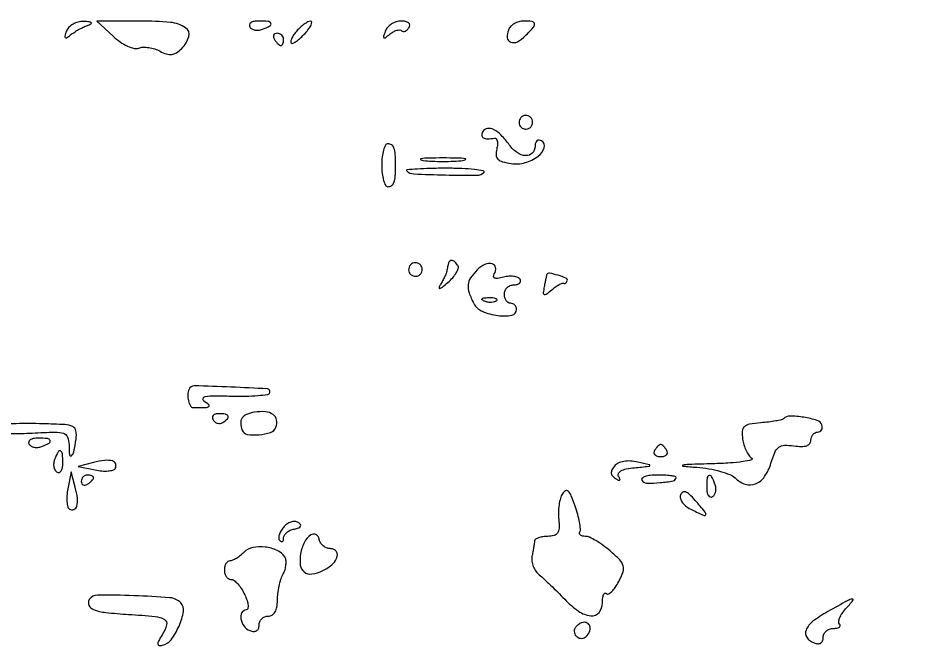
# Model space of a CAD drawing. Extents: x 0 to 5034, y 0 to 2560.
# Drawn here: x 2980.7 to 3127.1, y 2457.5 to 2560.5 of the extents above; entities that cross this region are included whole.
import ezdxf

# ---------------------------------------------------------------- set-up
doc = ezdxf.new("R2010")
doc.units = 0

msp = doc.modelspace()

# ---------------------------------------------------------------- linework, layer by layer
msp.add_lwpolyline([(3315.229798, 2294.725646, 0.000021), (3228.5, 2295.347967, -0.000415)], format="xyb")
for points in [[(2988.584097, 2558.358556, 0.016479), (2988.306719, 2557.557784, 0.28019), (2988.371812, 2557.298397, 0.354587), (2988.607524, 2557.27545, 0.021232), (2989.227108, 2557.724284, -0.024354), (2989.823142, 2558.150413, -0.014712), (2990.566713, 2558.598725, -0.014723), (2991.33334, 2559.001448, -0.024925), (2992, 2559.28678, 0.031165), (2992.583735, 2559.545278, 0.509176), (2992.610967, 2559.725851, 0.175449), (2992.312067, 2559.863365, 0.011753), (2991.356989, 2559.921053, 0.071777), (2990.490682, 2559.828453, 0.065932), (2989.65846, 2559.494635, 0.069718), (2988.985013, 2558.980175, 0.103575)], [(2996.205409, 2557.510353, 0.035699), (2997.345056, 2556.595716, 0.043047), (2998.536768, 2555.91514, 0.04845), (2999.612778, 2555.539318, 0.15257), (3000.36705, 2555.587356, -0.085873), (3001.07729, 2555.727696, -0.042173), (3002.000001, 2555.671766, -0.040198), (3002.974735, 2555.448479, -0.046497), (3003.852413, 2555.078986, 0.045938), (3004.911868, 2554.631573, 0.109157), (3005.759117, 2554.55484, 0.113314), (3006.539892, 2554.842324, 0.05178), (3007.388064, 2555.530921, 0.12502), (3008.542723, 2557.471905, 0.329403), (3008.021537, 2558.906295, 0.124388), (3005.5454, 2559.777618, 0.022717), (3000.653229, 2560), (2993.520437, 2560)], [(3018.473008, 2559.043674, 0.126981), (3018.809536, 2558.720854, 0.081026), (3019.321649, 2558.533742, 0.072258), (3019.926665, 2558.506898, 0.066719), (3020.532025, 2558.650663, 0.027681), (3021.769457, 2559.205874, 0.395517), (3021.917133, 2559.622791, 0.275668), (3021.476999, 2559.936989, 0.020503), (3019.940983, 2560, 0.045552), (3019.193244, 2559.931736, 0.099152), (3018.660421, 2559.719079, 0.177225), (3018.42542, 2559.405148, 0.214542)], [(3026.14912, 2558.396176, 0.028814), (3025.663646, 2557.778875, 0.0439), (3025.324412, 2557.187852, 0.053589), (3025.159419, 2556.700194, 0.256559), (3025.238584, 2556.428083, 0.31773), (3025.520147, 2556.379718, 0.040417), (3026.082887, 2556.70639, 0.035446), (3026.766751, 2557.256711, 0.021693), (3027.494452, 2557.993869, 0.022521), (3028.129406, 2558.762368, 0.053093), (3028.510825, 2559.399526, 0.124655), (3028.585744, 2559.799213, 0.408155), (3028.404988, 2559.961963, 0.109059), (3027.966077, 2559.845548, 0.032568), (3027.369019, 2559.486323, 0.030959), (3026.7328, 2558.983672, 0.029062)], [(3040.584097, 2558.358556, 0.013724), (3040.283996, 2557.507371, 0.330539), (3040.360415, 2557.282028, 0.321626), (3040.601698, 2557.286125, 0.013349), (3041.319117, 2557.849881, -0.042127), (3041.882586, 2558.242461, -0.05851), (3042.446949, 2558.486028, -0.073805), (3042.928316, 2558.555435, -0.197836), (3043.241874, 2558.424793, 0.170418), (3043.50655, 2558.297655, 0.127209), (3043.829485, 2558.344101, 0.094967), (3044.165413, 2558.566729, 0.060721), (3044.458881, 2558.933469, 0.15975), (3044.559435, 2559.350225, 0.202961), (3044.378224, 2559.697826, 0.123376), (3043.896352, 2559.927187, 0.049725), (3043.166006, 2560, 0.07688), (3042.372698, 2559.877296, 0.064935), (3041.602358, 2559.517826, 0.066786), (3040.970653, 2558.986109, 0.093105)], [(3060.650663, 2558.532025, 0.117696), (3060.481554, 2557.259251, 0.290714), (3061.040167, 2556.551332, 0.206324), (3062.142067, 2556.628619, 0.077262), (3063.41938, 2557.562237, 0.015173), (3064.701427, 2558.924545, 0.216324), (3064.893032, 2559.546972, 0.343507), (3064.522073, 2559.915114, 0.029966), (3063.106989, 2560, 0.071242), (3062.341208, 2559.890332, 0.063633), (3061.604576, 2559.568782, 0.06684), (3061.00712, 2559.093344, 0.100019)], [(3022.5, 2557, 0.029505), (3022.768994, 2556.617226, 0.035638), (3023.066025, 2556.29375, 0.038439), (3023.34829, 2556.065539, 0.151918), (3023.559017, 2556, 0.210953), (3023.727648, 2556.07446, 0.081139), (3023.870461, 2556.29375, 0.061769), (3023.967655, 2556.617151, 0.042167), (3024, 2557, 0.105053), (3023.918938, 2557.381556, 0.099167), (3023.688914, 2557.70625, 0.09642), (3023.345238, 2557.923877, 0.093332), (3022.940983, 2558, 0.108972), (3022.586039, 2557.921712, 0.182303), (3022.3746, 2557.70625, 0.161196), (3022.343488, 2557.3821, 0.082592)], [(3062.552786, 2544.08541, 0.099038), (3062.401684, 2543.679226, 0.097945), (3062.417584, 2543.244476, 0.097945), (3062.597789, 2542.848514, 0.099038), (3062.91459, 2542.552786, 0.099038), (3063.320774, 2542.401684, 0.097945), (3063.755524, 2542.417584, 0.097945), (3064.151486, 2542.597789, 0.099038), (3064.447214, 2542.91459, 0.099038), (3064.598316, 2543.320774, 0.097945), (3064.582416, 2543.755524, 0.097945), (3064.402211, 2544.151486, 0.099038), (3064.08541, 2544.447214, 0.099038), (3063.679226, 2544.598316, 0.097945), (3063.244476, 2544.582416, 0.097945), (3062.848514, 2544.402211, 0.099038)], [(3056.510081, 2542.016312, 0.12977), (3056.322043, 2541.39855, 0.276499), (3056.553669, 2540.97671, 0.141212), (3057.240593, 2540.802359, 0.03737), (3058.377769, 2540.924169, -0.262115), (3058.668398, 2540.824205, -0.131542), (3058.848167, 2540.466093, -0.076153), (3058.878791, 2539.873632, -0.038872), (3058.746512, 2539.138661, 0.074885), (3058.641331, 2538.152791, 0.187934), (3058.927779, 2537.502183, 0.130719), (3059.675078, 2537.069772, 0.029726), (3061.120288, 2536.769038, 0.10587), (3063.382405, 2536.916795, 0.091503), (3065.519817, 2537.972254, 0.157512), (3066.48479, 2539.332065, 0.343064), (3066.065143, 2540.45974, 0.127555), (3065.660308, 2540.584896, 0.189224), (3065.312886, 2540.466699, 0.146937), (3065.078685, 2540.106924, 0.071438), (3065, 2539.559017, -0.19478), (3064.556743, 2538.464345, -0.218737), (3063.504278, 2538.05538, -0.138717), (3062.084189, 2538.550929, -0.083794), (3060.806704, 2539.811207, 0.035201), (3059.486292, 2541.393722, 0.082915), (3058.256372, 2542.308722, 0.150108), (3057.247313, 2542.488355, 0.227667)], [(3040, 2536.5, 0.027026), (3040.072542, 2535.158889, 0.042582), (3040.29375, 2534.028125, 0.052312), (3040.614308, 2533.232098, 0.277684), (3041, 2533, 0.153063), (3041.613056, 2533.192175, 0.156313), (3042.000519, 2533.698548, 0.071942), (3042.199321, 2534.682371, 0.013938), (3042.25, 2536.5, 0.013938), (3042.199321, 2538.317629, 0.071942), (3042.000519, 2539.301452, 0.156313), (3041.613056, 2539.807825, 0.153063), (3041, 2540, 0.277684), (3040.614308, 2539.767902, 0.052312), (3040.29375, 2538.971875, 0.042582), (3040.072542, 2537.841111, 0.027026)], [(3046.75, 2537.276604, 0.019375), (3048.229765, 2537.150935, 0.011494), (3050, 2537.110234, 0.011494), (3051.770235, 2537.150935, 0.019375), (3053.25, 2537.276604, 0.108536), (3053.666199, 2537.423685, 0.707215), (3053.635937, 2537.56145, 0.025693), (3052.329566, 2537.655793, 0.005179), (3050, 2537.679926, 0.005179), (3047.670434, 2537.655793, 0.025693), (3046.364063, 2537.56145, 0.707215), (3046.333801, 2537.423685, 0.108536)], [(3044.083333, 2535.583832, 0.187106), (3045.225919, 2535.080605, 0.005954), (3050.3793, 2534.910364, 0.005744), (3055.549368, 2534.860594, 0.198429), (3056.651754, 2535.31842, 0.603408), (3056.569016, 2535.585468, 0.018543), (3055.125828, 2535.799786, 0.01821), (3053.074697, 2535.951701, 0.009379), (3050.5, 2536, 0.00572), (3047.907804, 2535.970342, 0.010472), (3045.796354, 2535.877751, 0.006208), (3044.143511, 2535.749925, 0.636461)], [(3050.875, 2520.5, 0.006302), (3050.817237, 2520.255915, 0.002656), (3050.745502, 2519.926562, 0.002627), (3050.672551, 2519.573745, 0.003423), (3050.609687, 2519.25, -0.049262), (3050.497188, 2518.863706, -0.013416), (3050.244283, 2518.279687, -0.013435), (3049.920136, 2517.629304, -0.013603), (3049.562793, 2517, 0.063266), (3049.35378, 2516.528517, 0.599894), (3049.475691, 2516.407668, 0.094387), (3049.925711, 2516.646476, 0.01094), (3050.804524, 2517.383647, 0.033177), (3051.587977, 2518.168325, 0.046997), (3052.164486, 2518.968464, 0.05679), (3052.475577, 2519.670779, 0.217613), (3052.417402, 2520.133647, 0.058267), (3051.965051, 2520.704641, 0.138684), (3051.49635, 2520.966081, 0.233287), (3051.115796, 2520.878911, 0.161961)], [(3044.552786, 2520.08541, 0.099038), (3044.401684, 2519.679226, 0.097945), (3044.417584, 2519.244476, 0.097945), (3044.597789, 2518.848514, 0.099038), (3044.91459, 2518.552786, 0.099038), (3045.320774, 2518.401684, 0.097945), (3045.755524, 2518.417584, 0.097945), (3046.151486, 2518.597789, 0.099038), (3046.447214, 2518.91459, 0.099038), (3046.598316, 2519.320774, 0.097945), (3046.582416, 2519.755524, 0.097945), (3046.402211, 2520.151486, 0.099038), (3046.08541, 2520.447214, 0.099038), (3045.679226, 2520.598316, 0.097945), (3045.244476, 2520.582416, 0.097945), (3044.848514, 2520.402211, 0.099038)], [(3055.58062, 2519.437763, 0.048136), (3054.498895, 2518.124976, 0.124187), (3054.085516, 2516.977914, 0.112421), (3054.246261, 2515.699885, 0.035609), (3055.035184, 2513.934259, 0.171907), (3056.406625, 2512.684738, 0.066369), (3058.925115, 2511.998866, 0.078938), (3061.212215, 2512.054239, 0.361927), (3062, 2513, 0.099038), (3061.923658, 2513.381638, 0.097945), (3061.70625, 2513.70625, 0.097945), (3061.381638, 2513.923658, 0.099038), (3061, 2514, -0.148195), (3060.618646, 2514.115568, -0.098894), (3060.29375, 2514.440625, -0.082425), (3060.074694, 2514.926543, -0.064853), (3060, 2515.5, -0.103052), (3060.119235, 2516.072373, -0.098802), (3060.457961, 2516.559375, -0.09695), (3060.963945, 2516.885705, -0.095165), (3061.559017, 2517, 0.05878), (3062.115829, 2517.065685, 0.126121), (3062.495569, 2517.266173, 0.191145), (3062.641142, 2517.562686, 0.159385), (3062.558021, 2517.90612, 0.162969), (3062.18892, 2518.21332, 0.061468), (3061.52937, 2518.380497, 0.052514), (3060.708733, 2518.397348, 0.042871), (3059.842632, 2518.248596, -0.025218), (3058.928659, 2518.058226, -0.124412), (3058.408888, 2518.106509, -0.323979), (3058.236398, 2518.356484, -0.133525), (3058.35994, 2518.773378, 0.173033), (3058.58091, 2519.805535, 0.310537), (3058.025269, 2520.421492, 0.167933), (3056.823831, 2520.303228, 0.088862)], [(3066.923489, 2518.661516, 0.056443), (3066.882259, 2518.540999, 0.001668), (3066.768639, 2518.016989, 0.003315), (3066.640833, 2517.397824, 0.002279), (3066.503782, 2516.694193, 0.018576), (3066.354126, 2515.708403, 0.336466), (3066.507008, 2515.450805, 0.262036), (3066.841923, 2515.493401, 0.013419), (3067.733988, 2516.194193, -0.018965), (3068.361982, 2516.676369, -0.028518), (3068.94693, 2517.042982, -0.027647), (3069.432186, 2517.275924, -0.260021), (3069.653695, 2517.25, 0.17767), (3069.805361, 2517.207436, 0.130273), (3069.97171, 2517.265747, 0.094466), (3070.128787, 2517.422577, 0.058323), (3070.25, 2517.654671, 0.401949), (3070.072528, 2518.074912, 0.028239), (3068.756653, 2518.555797, 0.027507), (3067.375215, 2518.892257, 0.340378)], [(3058.729167, 2514.395833, -0.126455), (3058.402231, 2514.202593, -0.060344), (3057.916927, 2514.123424, -0.05415), (3057.359369, 2514.160852, -0.051402), (3056.8125, 2514.316886, -0.054073), (3056.395823, 2514.538436, -0.470617), (3056.37858, 2514.720685, -0.168741), (3056.670344, 2514.862007, -0.018894), (3057.416667, 2514.921053, -0.028489), (3058.112848, 2514.910055, -0.077125), (3058.592839, 2514.799335, -0.208169), (3058.77538, 2514.614691, -0.296942)], [(3008.58889, 2500, 0.093188), (3008.385753, 2499.117953, 0.064443), (3008.476193, 2498.095151, 0.073159), (3008.789417, 2497.270414, 0.27186), (3009.25, 2497, 0.004448), (3011.304738, 2497.018279, 0.131075), (3011.80261, 2497.160612, 0.515974), (3011.823586, 2497.425629, 0.025408), (3011, 2498.046911, -0.332858), (3010.855142, 2498.46617, -0.27687), (3011.218763, 2498.785486, -0.045628), (3012.681817, 2498.916358, -0.00765), (3015.5, 2498.867662, 0.01209), (3017.81772, 2498.848195, 0.018858), (3019.81108, 2498.954923, 0.013616), (3021.400214, 2499.144012, 0.284726), (3021.750486, 2499.439301, 0.490727), (3021.348462, 2500.030979, 0.004752), (3015.406769, 2500.340695, 0.00481), (3009.432114, 2500.537668, 0.304396)], [(3012.510081, 2494.983688, 0.090427), (3012.820631, 2494.639411, 0.095498), (3013.22714, 2494.434921, 0.099685), (3013.665803, 2494.401101, 0.108373), (3014.069098, 2494.542705, 0.050477), (3014.838655, 2495.13314, 0.315493), (3014.933879, 2495.592818, 0.25701), (3014.519563, 2495.914842, 0.039415), (3013.440983, 2496, 0.067432), (3012.890269, 2495.925389, 0.140899), (3012.524436, 2495.701458, 0.190788), (3012.397824, 2495.36964, 0.136093)], [(3019.25, 2496.2315, 0.052473), (3017.955169, 2495.875797, 0.150285), (3017.23251, 2495.301756, 0.168916), (3017.005152, 2494.468935, 0.070616), (3017.25, 2493.315473, 0.271205), (3018.078668, 2492.630203, 0.061448), (3019.976867, 2492.556994, 0.060179), (3021.883141, 2492.952169, 0.223559), (3022.745536, 2493.77926, 0.13898), (3022.853781, 2494.975852, 0.195709), (3022.279935, 2495.866208, 0.135602), (3021.02812, 2496.312115, 0.059039)], [(2977.993256, 2494.166667, 0.176199), (2977.233408, 2493.561448, 0.501954), (2977.444903, 2493.033533, 0.063216), (2979.540096, 2492.753067, 0.015801), (2982.998178, 2492.838821, -0.006951), (2986.715538, 2492.996874, -0.084627), (2988.122309, 2492.798257, -0.23002), (2988.773197, 2492.178025, -0.089573), (2989, 2490.922154, 0.023378), (2989.076376, 2489.289537, 0.59894), (2989.400595, 2489.153214, 0.174288), (2989.793372, 2489.801929, 0.013197), (2990.152219, 2491.856307, 0.077909), (2990.140172, 2493.200064, 0.248264), (2989.613445, 2493.891277, 0.094842), (2988.316679, 2494.213888, 0.007439), (2984.743256, 2494.356307, 0.005738), (2982.465982, 2494.387005, 0.007523), (2980.385787, 2494.359873, 0.005709), (2978.650628, 2494.29129, 0.068322)], [(3105.5065, 2495.173167, -0.142255), (3105.199782, 2495.004495, -0.010623), (3104.255294, 2494.814095, -0.014036), (3103.099493, 2494.639873, -0.010182), (3101.804702, 2494.508421, 0.022807), (3099.986129, 2494.277284, 0.14024), (3099.144738, 2493.870131, 0.197163), (3098.798303, 2493.156808, 0.052709), (3098.85306, 2491.870386, 0.038484), (3099.072858, 2490.909111, 0.037093), (3099.439322, 2489.980486, 0.039456), (3099.887678, 2489.213315, 0.098649), (3100.35306, 2488.765313, -0.65078), (3100.307417, 2488.468862, -0.029707), (3098.959961, 2488.188994, -0.020269), (3096.800579, 2487.96173, -0.009565), (3094, 2487.835065, 0.001464), (3090.060642, 2487.720806, 0.046137), (3089.098914, 2487.600807, 0.852614), (3089.106821, 2487.463588, 0.005886), (3091.381594, 2487.259586, -0.02309), (3093.349654, 2487.014603, -0.025293), (3095.22682, 2486.593669, -0.025851), (3096.780823, 2486.073757, -0.103075), (3097.616722, 2485.526135, 0.118666), (3099.283246, 2484.50628, 0.176515), (3100.975298, 2484.568045, 0.147368), (3102.451016, 2485.757863, 0.076926), (3103.479264, 2487.908039, -0.027165), (3104.119749, 2489.680045, -0.130895), (3104.772492, 2490.518562, -0.156171), (3105.691068, 2490.842655, -0.043796), (3107.229264, 2490.753043, 0.031488), (3108.449148, 2490.651839, 0.08532), (3109.304555, 2490.781479, 0.143765), (3109.808444, 2491.130821, 0.171403), (3110, 2491.673193, -0.080204), (3110.081821, 2492.179991, -0.0914), (3110.318229, 2492.61025, -0.100747), (3110.670154, 2492.897914, -0.121707), (3111.083333, 2493, 0.117769), (3111.465473, 2493.091274, 0.141946), (3111.73436, 2493.342233, 0.12825), (3111.844197, 2493.720278, 0.087572), (3111.778318, 2494.165047, 0.2428), (3111.02335, 2494.901027, 0.03424), (3108.838497, 2495.407593, 0.035089), (3106.587658, 2495.608962, 0.203875)], [(2982.473008, 2491.043674, 0.126981), (2982.809536, 2490.720854, 0.081026), (2983.321649, 2490.533742, 0.072258), (2983.926665, 2490.506898, 0.066719), (2984.532025, 2490.650663, 0.027681), (2985.769457, 2491.205874, 0.395517), (2985.917133, 2491.622791, 0.275668), (2985.476999, 2491.936989, 0.020503), (2983.940983, 2492, 0.045552), (2983.193244, 2491.931736, 0.099152), (2982.660421, 2491.719079, 0.177225), (2982.42542, 2491.405148, 0.214542)], [(2986.650663, 2488.532025, 0.066719), (2986.506898, 2487.926665, 0.072258), (2986.533742, 2487.321649, 0.081026), (2986.720854, 2486.809536, 0.126981), (2987.043674, 2486.473008, 0.214542), (2987.405148, 2486.42542, 0.177225), (2987.719079, 2486.660421, 0.099152), (2987.931736, 2487.193244, 0.045552), (2988, 2487.940983, 0.020503), (2987.936989, 2489.476999, 0.275668), (2987.622791, 2489.917133, 0.395517), (2987.205874, 2489.769457, 0.027681)], [(3084.5, 2490, 0.146489), (3084.397987, 2489.620597, 0.191582), (3084.538811, 2489.29375, 0.134005), (3084.925364, 2489.072951, 0.063222), (3085.5, 2489, 0.063222), (3086.074636, 2489.072951, 0.134005), (3086.461189, 2489.29375, 0.191582), (3086.602013, 2489.620597, 0.146489), (3086.5, 2490, 0.025622), (3086.235369, 2490.382847, 0.032351), (3085.951311, 2490.70625, 0.033983), (3085.686704, 2490.937141, 0.163822), (3085.5, 2491, 0.163822), (3085.313296, 2490.937141, 0.033983), (3085.048689, 2490.70625, 0.032351), (3084.764631, 2490.382847, 0.025622)], [(2993, 2488.02693), (2990.5, 2487.368911), (2993.273867, 2486.818565, 0.029013), (2994.372014, 2486.666219, 0.038806), (2995.377566, 2486.663941, 0.043242), (2996.169403, 2486.793139, 0.194668), (2996.540179, 2487.065011, 0.229908), (2996.614918, 2487.798011, 0.243429), (2996.084723, 2488.284932, 0.097286), (2994.813872, 2488.375759, 0.033702)], [(3077.957792, 2487.449142, 0.052163), (3077.538992, 2486.821609, 0.140328), (3077.430587, 2486.301347, 0.161597), (3077.618379, 2485.849427, 0.075886), (3078.10595, 2485.434519, 0.025932), (3078.584033, 2485.172271, 0.263042), (3078.801944, 2485.186359, 0.36521), (3078.854464, 2485.361409, 0.0362), (3078.635524, 2485.780717, -0.256799), (3078.611517, 2486.252537, -0.156525), (3079.007043, 2486.666666, -0.074152), (3079.890797, 2486.989069, -0.025985), (3081.231016, 2487.191372, 0.001228), (3083.546885, 2487.424466, 0.242458), (3083.736419, 2487.548238, 0.50256), (3083.675858, 2487.685755, 0.001975), (3081.75635, 2488.11626, 0.04111), (3080.555593, 2488.278749, 0.056606), (3079.469803, 2488.212695, 0.066629), (3078.57918, 2487.930433, 0.109965)], [(2988.818565, 2483.726133, 0.029013), (2988.666219, 2482.627986, 0.038806), (2988.663941, 2481.622434, 0.043242), (2988.793139, 2480.830597, 0.194668), (2989.065011, 2480.459821, 0.229908), (2989.798011, 2480.385082, 0.243429), (2990.284932, 2480.915277, 0.097286), (2990.375759, 2482.186128, 0.033702), (2990.02693, 2484), (2989.368911, 2486.5)], [(2991, 2484.940983, 0.108972), (2991.078288, 2484.586039, 0.182303), (2991.29375, 2484.3746, 0.161196), (2991.6179, 2484.343488, 0.082592), (2992, 2484.5, 0.029505), (2992.382774, 2484.768994, 0.035638), (2992.70625, 2485.066025, 0.038439), (2992.934461, 2485.34829, 0.151918), (2993, 2485.559017, 0.210953), (2992.92554, 2485.727648, 0.081139), (2992.70625, 2485.870461, 0.061769), (2992.382849, 2485.967655, 0.042167), (2992, 2486, 0.105053), (2991.618444, 2485.918938, 0.099167), (2991.29375, 2485.688914, 0.09642), (2991.076123, 2485.345238, 0.093332)], [(3082.417116, 2485.134109, 0.254262), (3083.204793, 2484.6839, 0.026877), (3085.395258, 2484.755034, 0.026191), (3087.535352, 2485.053511, 0.35933), (3088, 2485.616577, 0.362071), (3087.873529, 2485.768331, 0.014139), (3087.101414, 2485.88737, 0.019409), (3086.113794, 2485.972395, 0.011767), (3084.940983, 2486, 0.026952), (3083.804572, 2485.938699, 0.055737), (3082.937753, 2485.745645, 0.10349), (3082.462476, 2485.46285, 0.359763)], [(3093, 2483.940983, 0.045552), (3093.068264, 2483.193244, 0.099152), (3093.280921, 2482.660421, 0.177225), (3093.594852, 2482.42542, 0.214542), (3093.956326, 2482.473008, 0.126981), (3094.279146, 2482.809536, 0.081026), (3094.466258, 2483.321649, 0.072258), (3094.493102, 2483.926665, 0.066719), (3094.349337, 2484.532025, 0.027681), (3093.794126, 2485.769457, 0.395517), (3093.377209, 2485.917133, 0.275668), (3093.063011, 2485.476999, 0.020503)], [(3069.466227, 2482.945355, 0.072757), (3069.143254, 2482.198821, 0.030021), (3068.920627, 2481.117433, 0.028917), (3068.817486, 2479.909679, 0.032983), (3068.862212, 2478.750601, -0.031107), (3068.922274, 2477.332156, -0.139961), (3068.680995, 2476.546584, -0.186789), (3068.108119, 2476.132943, -0.064099), (3067.075366, 2476, 0.034215), (3066.275021, 2475.945168, 0.049681), (3065.587164, 2475.779687, 0.061812), (3065.098207, 2475.538145, 0.225414), (3064.923489, 2475.25, -0.012212), (3064.872408, 2474.847023, -0.003093), (3064.769406, 2474.195082, -0.003153), (3064.642392, 2473.451536, -0.003183), (3064.506393, 2472.711983, 0.08355), (3064.489742, 2471.938159, 0.058324), (3064.716077, 2471.093175, 0.057414), (3065.137623, 2470.30841, 0.073652), (3065.698481, 2469.711983, -0.017831), (3066.46228, 2469.062427, -0.005764), (3067.546769, 2468.048207, -0.005739), (3068.727703, 2466.891733, -0.006413), (3069.838261, 2465.75, 0.050016), (3072.106282, 2463.79221, 0.130173), (3074.113312, 2463.052121, 0.249513), (3075.441436, 2463.605289, 0.173486), (3076, 2465.166667, -0.028485), (3076.04495, 2465.955038, -0.073181), (3076.191388, 2466.505487, -0.186315), (3076.407119, 2466.725964, -0.312975), (3076.651533, 2466.681801, 0.32367), (3077.001014, 2466.625638, 0.076929), (3077.509829, 2466.989093, 0.051222), (3078.091928, 2467.687785, 0.028428), (3078.658474, 2468.64282, 0.033842), (3079.349459, 2470.228643, 0.15559), (3079.383676, 2471.218369, 0.1275), (3078.838549, 2472.153511, 0.019775), (3077.256941, 2473.626465, 0.021379), (3076.105407, 2474.53418, 0.024161), (3074.925328, 2475.301408, 0.024373), (3073.870465, 2475.849817, 0.107856), (3073.190983, 2475.998779, -0.0577), (3072.720467, 2476.053703, -0.119111), (3072.392029, 2476.219954, -0.181587), (3072.255924, 2476.465667, -0.167675), (3072.309333, 2476.75, 0.155776), (3072.411267, 2477.230914, 0.019854), (3072.261902, 2478.291584, 0.021702), (3071.971819, 2479.570754, 0.016489), (3071.547732, 2480.944754, 0.014552), (3070.910036, 2482.631502, 0.104038), (3070.421898, 2483.348261, 0.32666), (3069.95858, 2483.410775, 0.130705)], [(3088.730438, 2482.739916, 0.175066), (3088.718923, 2482.158116, 0.08361), (3089.078225, 2481.490397, 0.067047), (3089.740204, 2480.840215, 0.050437), (3090.615561, 2480.313445, 0.005495), (3092.575967, 2479.414488, 0.446237), (3092.849632, 2479.536858, 0.258378), (3092.772132, 2479.92961, 0.003482), (3091.114877, 2481.867546, 0.022245), (3090.195748, 2482.836662, 0.104541), (3089.548651, 2483.24151, 0.242333), (3089.080176, 2483.182754, 0.152189)], [(3023.970806, 2477.464824, 0.043805), (3023.537461, 2476.838379, 0.06018), (3023.272627, 2476.207423, 0.075762), (3023.204142, 2475.666558, 0.192349), (3023.357499, 2475.309167, 0.105515), (3023.602092, 2475.150609, 0.249162), (3023.811265, 2475.176571, 0.181206), (3023.954517, 2475.385777, 0.060546), (3024, 2475.760009, -0.144312), (3024.130841, 2476.203895, -0.077389), (3024.514062, 2476.63405, -0.06641), (3025.080773, 2476.986154, -0.056984), (3025.75, 2477.200137, 0.033365), (3026.462205, 2477.391379, 0.181498), (3026.765502, 2477.640746, 0.313935), (3026.740781, 2477.931571, 0.079114), (3026.363307, 2478.26245, 0.136258), (3025.834046, 2478.420947, 0.085688), (3025.191624, 2478.323303, 0.074488), (3024.535851, 2477.98978, 0.064808)], [(3028.412284, 2476.223668, 0.133958), (3027.382433, 2475.043302, 0.069373), (3026.776097, 2473.166928, 0.072591), (3026.721989, 2471.307975, 0.203702), (3027.353235, 2470.199668, 0.201908), (3028.618352, 2469.872996, 0.075073), (3030.411673, 2470.419157, 0.072895), (3032.022687, 2471.500218, 0.159495), (3032.75, 2472.776673, 0.11836), (3032.734128, 2473.242776, 0.124716), (3032.507476, 2473.640648, 0.114083), (3032.098937, 2473.90694, 0.087842), (3031.573324, 2474, -0.096751), (3031.003946, 2474.111216, -0.078683), (3030.470758, 2474.43289, -0.077174), (3030.054353, 2474.910671, -0.086929), (3029.823324, 2475.473668, 0.084747), (3029.617456, 2475.981606, 0.132795), (3029.27546, 2476.301868, 0.150573), (3028.851808, 2476.38319, 0.120024)], [(3017.553838, 2473.410981, -0.029045), (3016.947171, 2472.87098, -0.030515), (3016.291559, 2472.414476, -0.032048), (3015.681099, 2472.09421, -0.105156), (3015.238095, 2472, 0.16253), (3014.892978, 2471.884773, 0.096186), (3014.599107, 2471.559375, 0.077507), (3014.400571, 2471.073686, 0.058402), (3014.333333, 2470.5, 0.070456), (3014.414599, 2469.926152, 0.085625), (3014.651563, 2469.438333, 0.099403), (3015.003521, 2469.110701, 0.136911), (3015.416667, 2468.992198, -0.164072), (3015.911939, 2468.821199, -0.045698), (3016.521321, 2468.254605, -0.040919), (3017.133777, 2467.446682, -0.033154), (3017.655915, 2466.492198, -0.028534), (3018.034741, 2465.536059, -0.055105), (3018.206167, 2464.732083, -0.092261), (3018.160882, 2464.194385, -0.33772), (3017.905915, 2464, 0.2794), (3017.192164, 2463.567384, 0.165462), (3017.035407, 2462.551065, 0.115966), (3017.545205, 2461.364578, 0.142878), (3018.5, 2460.638374, 0.075244), (3019.114961, 2460.503306, 0.151899), (3019.592642, 2460.617923, 0.166113), (3019.893789, 2460.972145, 0.094119), (3020, 2461.531385, -0.10122), (3020.114629, 2462.091819, -0.098432), (3020.440625, 2462.568594, -0.097416), (3020.927495, 2462.887999, -0.096899), (3021.5, 2463, 0.142022), (3022.124462, 2463.181026, 0.119931), (3022.603843, 2463.677624, 0.087607), (3022.902826, 2464.485956, 0.044906), (3023, 2465.565741, -0.030608), (3023.067989, 2466.675339, -0.022621), (3023.273253, 2467.888375, -0.023022), (3023.573139, 2469.020696, -0.04665), (3023.930225, 2469.869623, 0.050428), (3024.235586, 2470.611174, 0.05002), (3024.38738, 2471.400874, 0.054548), (3024.37369, 2472.1197, 0.11397), (3024.180225, 2472.641598, 0.140722), (3022.928876, 2473.715507, 0.078671), (3020.98149, 2474.259939, 0.079194), (3018.975503, 2474.174698, 0.147269)], [(2992.30362, 2465.683469, 0.254421), (2992.252879, 2464.755696, 0.194674), (2993.014492, 2464.056601, 0.063215), (2994.993297, 2463.589469, 0.011813), (2998.716266, 2463.283734, -0.008564), (3003.042589, 2462.956734, -0.113843), (3004.549901, 2462.458436, -0.334215), (3004.906446, 2461.56504, -0.073351), (3004.201443, 2459.950954, 0.013649), (3003.601402, 2458.929078, 0.129747), (3003.479234, 2458.441701, 0.3756), (3003.674016, 2458.224502, 0.080732), (3004.222663, 2458.246433, 0.184457), (3005.644589, 2459.149599, 0.056919), (3006.941993, 2461.382356, 0.057643), (3007.675461, 2463.774492, 0.246773), (3007.246624, 2465.153376, 0.177875), (3005.446432, 2465.986248, 0.011451), (2999.579528, 2466.329033, 0.00958), (2993.629969, 2466.426025, 0.259349)], [(3112.75, 2463.735644, 0.034953), (3110.329769, 2462.157399, 0.127528), (3109.201541, 2460.731503, 0.264618), (3109.322013, 2459.55086, 0.147384), (3110.5, 2458.638374, 0.075244), (3111.114961, 2458.503306, 0.151899), (3111.592642, 2458.617923, 0.166113), (3111.893789, 2458.972145, 0.094119), (3112, 2459.531385, -0.112724), (3112.127929, 2460.091618, -0.100204), (3112.489583, 2460.568594, -0.094221), (3113.030267, 2460.888614, -0.086853), (3113.666667, 2461, 0.038554), (3114.261898, 2461.045966, 0.10953), (3114.647276, 2461.196474, 0.2467), (3114.766852, 2461.417171, 0.202239), (3114.664485, 2461.668848, -0.225806), (3114.52677, 2462.056639, -0.068493), (3114.678904, 2462.679123, -0.053499), (3115.067117, 2463.41872, -0.036341), (3115.652806, 2464.168848, 0.012077), (3116.854867, 2465.563373, 0.686414), (3116.733728, 2465.777005, 0.088249), (3116.009125, 2465.533509, 0.001937)], [(3071.542705, 2461.069098, 0.195483), (3071.412739, 2460.300347, 0.177971), (3071.849183, 2459.620737, 0.173509), (3072.632003, 2459.375083, 0.18866), (3073.36052, 2459.693853, 0.094258), (3073.860497, 2460.428701, 0.135693), (3073.969472, 2461.203471, 0.182678), (3073.664889, 2461.772622, 0.181466), (3073.059017, 2462, 0.08447), (3072.65652, 2461.931514, 0.05343), (3072.225445, 2461.726548, 0.051896), (3071.832549, 2461.425195, 0.064898)]]:
    msp.add_lwpolyline(points, format="xyb", close=True)

doc.saveas('drawing.dxf')
